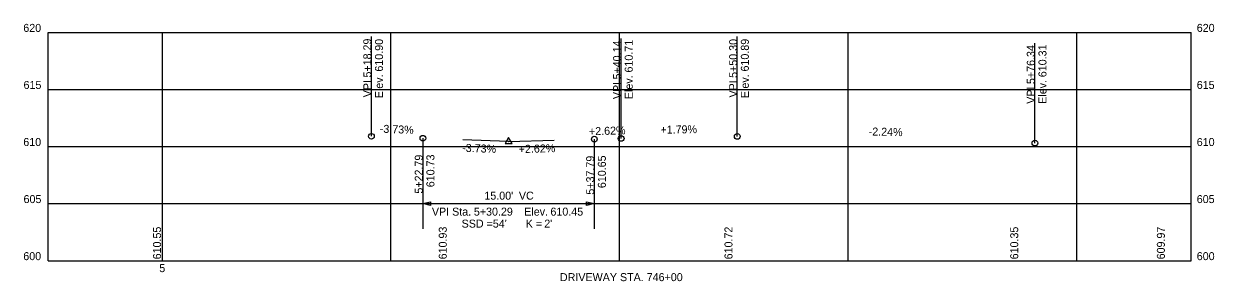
# Model space of a CAD drawing. Extents: x -12 to 92, y 598 to 621.
import ezdxf

# ---------------------------------------------------------------- set-up
doc = ezdxf.new("R2010")
doc.units = 0
for name, color, linetype in [('PF_P_Sta_Elev_Text', 7, 'Continuous'), ('PF_P_Text', 7, 'Continuous'), ('PF_P_Text_Curve', 7, 'Continuous'), ('PF_P_Text_Grade', 7, 'Continuous'), ('PF_P_Text_Points', 7, 'Continuous'), ('PF_X_Text_Strip_Grade', 7, 'Continuous'), ('SH_Major_Grid_Line', 7, 'Continuous'), ('SH_Text', 7, 'Continuous')]:
    doc.layers.add(name, color=color, linetype=linetype)

msp = doc.modelspace()

# ---------------------------------------------------------------- linework, layer by layer
at = {"layer": 'PF_P_Text'}
msp.add_lwpolyline([(30.29, 610.81), (29.98, 610.27), (30.6, 610.27)], close=True, dxfattribs=at)
at = {"layer": 'PF_P_Text_Curve'}
for p, q in [((22.79, 610.73), (22.79, 602.8)), ((37.79, 610.65), (37.79, 602.8)), ((22.79, 605.02), (22.79, 604.97)), ((22.79, 605), (37.79, 605)), ((37.79, 604.97), (37.79, 605.02))]:
    msp.add_line(p, q, dxfattribs=at)
for points in [[(22.79, 605), (23.47, 605.17), (23.47, 604.83)], [(37.79, 605), (37.11, 604.83), (37.11, 605.17)]]:
    msp.add_lwpolyline(points, close=True, dxfattribs=at)
for centre in [(22.79, 610.73), (37.79, 610.65)]:
    msp.add_circle(centre, 0.25, dxfattribs=at)
at = {"layer": 'PF_P_Text_Grade'}
for q in [(26.29, 610.6), (34.29, 610.56), (30.29, 610.45)]:
    msp.add_line((30.29, 610.45), q, dxfattribs=at)
msp.add_circle((30.29, 610.45), 0.025, dxfattribs=at)
msp.add_circle((30.29, 610.45), 0.025, dxfattribs=at)
at = {"layer": 'PF_P_Text_Points'}
for p, q in [((18.29, 610.9), (18.29, 619.65)), ((40.14, 610.71), (40.14, 619.46)), ((50.3, 610.89), (50.3, 619.64)), ((76.34, 610.31), (76.34, 619.06))]:
    msp.add_line(p, q, dxfattribs=at)
for centre in [(18.29, 610.9), (40.14, 610.71), (50.3, 610.89), (76.34, 610.31)]:
    msp.add_circle(centre, 0.25, dxfattribs=at)
at = {"layer": 'SH_Major_Grid_Line'}
for p, q in [((-10, 620), (90, 620)), ((-10, 600), (-10, 620)), ((0, 600), (0, 620)), ((20, 600), (20, 620)), ((40, 600), (40, 620)), ((60, 600), (60, 620)), ((80, 600), (80, 620)), ((90, 600), (90, 620)), ((-10, 615), (90, 615)), ((-10, 610), (90, 610)), ((-10, 605), (90, 605)), ((-10, 600), (90, 600))]:
    msp.add_line(p, q, dxfattribs=at)

# ---------------------------------------------------------------- texts
at = {"layer": 'PF_P_Sta_Elev_Text'}
for s, p in [('620', (-12.17, 620.05)), ('620', (90.5, 620.05)), ('615', (-12.15, 615.05)), ('615', (90.5, 615.05)), ('610', (-12.17, 610.05)), ('610', (90.5, 610.05)), ('605', (-12.15, 605.05)), ('605', (90.5, 605.05)), ('600', (-12.17, 600.05)), ('600', (90.5, 600.05)), ('5', (-0.27, 599))]:
    msp.add_text(s, height=0.7, dxfattribs=at).set_placement(p)
at = {"layer": 'PF_P_Text_Curve'}
for s, p in [("15.00'", (28.17, 605.35)), (' VC', (30.93, 605.35)), ('VPI Sta. ', (23.58, 603.95)), ('5+30.29', (27.25, 603.95)), ('   Elev. ', (30.88, 603.95)), ('610.45', (33.95, 603.95)), ('SSD = ', (26.18, 602.9)), ("54'", (28.91, 602.9)), ('K = ', (31.79, 602.9)), ("2'", (33.41, 602.9))]:
    msp.add_text(s, height=0.7, dxfattribs=at).set_placement(p)
at = {"layer": 'PF_P_Text_Grade'}
for s, rotation, p in [('-3.73%', 357.8619, (19.01, 611.22)), ('+2.62%', 1.4997, (37.33, 610.99)), ('+1.79%', 1.0235, (43.58, 611.12)), ('-2.24%', 358.7153, (61.79, 610.98)), ('-3.73%', 357.8619, (26.22, 609.55)), ('+2.62%', 1.4997, (31.18, 609.43))]:
    msp.add_text(s, height=0.7, rotation=rotation, dxfattribs=at).set_placement(p)
at = {"layer": 'PF_P_Text_Points'}
for s, p in [('5+18.29', (18.28, 616.05)), ('610.90', (19.3, 616.57)), ('5+40.14', (40.13, 615.88)), ('610.71', (41.15, 616.49)), ('5+50.30', (50.29, 616.02)), ('610.89', (51.31, 616.58)), ('5+76.34', (76.33, 615.48)), ('610.31', (77.35, 616.08)), ('VPI ', (18.28, 614.32)), ('Elev. ', (19.3, 614.24)), ('VPI ', (40.13, 614.16)), ('Elev. ', (41.15, 614.16)), ('VPI ', (50.29, 614.3)), ('Elev. ', (51.31, 614.25)), ('Elev. ', (77.35, 613.75)), ('VPI ', (76.33, 613.75)), ('5+22.79', (22.78, 605.88)), ('610.73', (23.8, 606.44)), ('5+37.79', (37.78, 605.79)), ('610.65', (38.8, 606.36))]:
    msp.add_text(s, height=0.7, rotation=90, dxfattribs=at).set_placement(p)
at = {"layer": 'PF_X_Text_Strip_Grade'}
for s, p in [('610.55', (-0.12, 600.12)), ('610.93', (24.88, 600.12)), ('610.72', (49.88, 600.12)), ('610.35', (74.88, 600.12)), ('609.97', (87.71, 600.12))]:
    msp.add_text(s, height=0.7, rotation=90, dxfattribs=at).set_placement(p)
at = {"layer": 'SH_Text'}
msp.add_text('DRIVEWAY STA. 746+00', height=0.7, dxfattribs=at).set_placement((34.78, 598.21))

doc.saveas('drawing.dxf')
